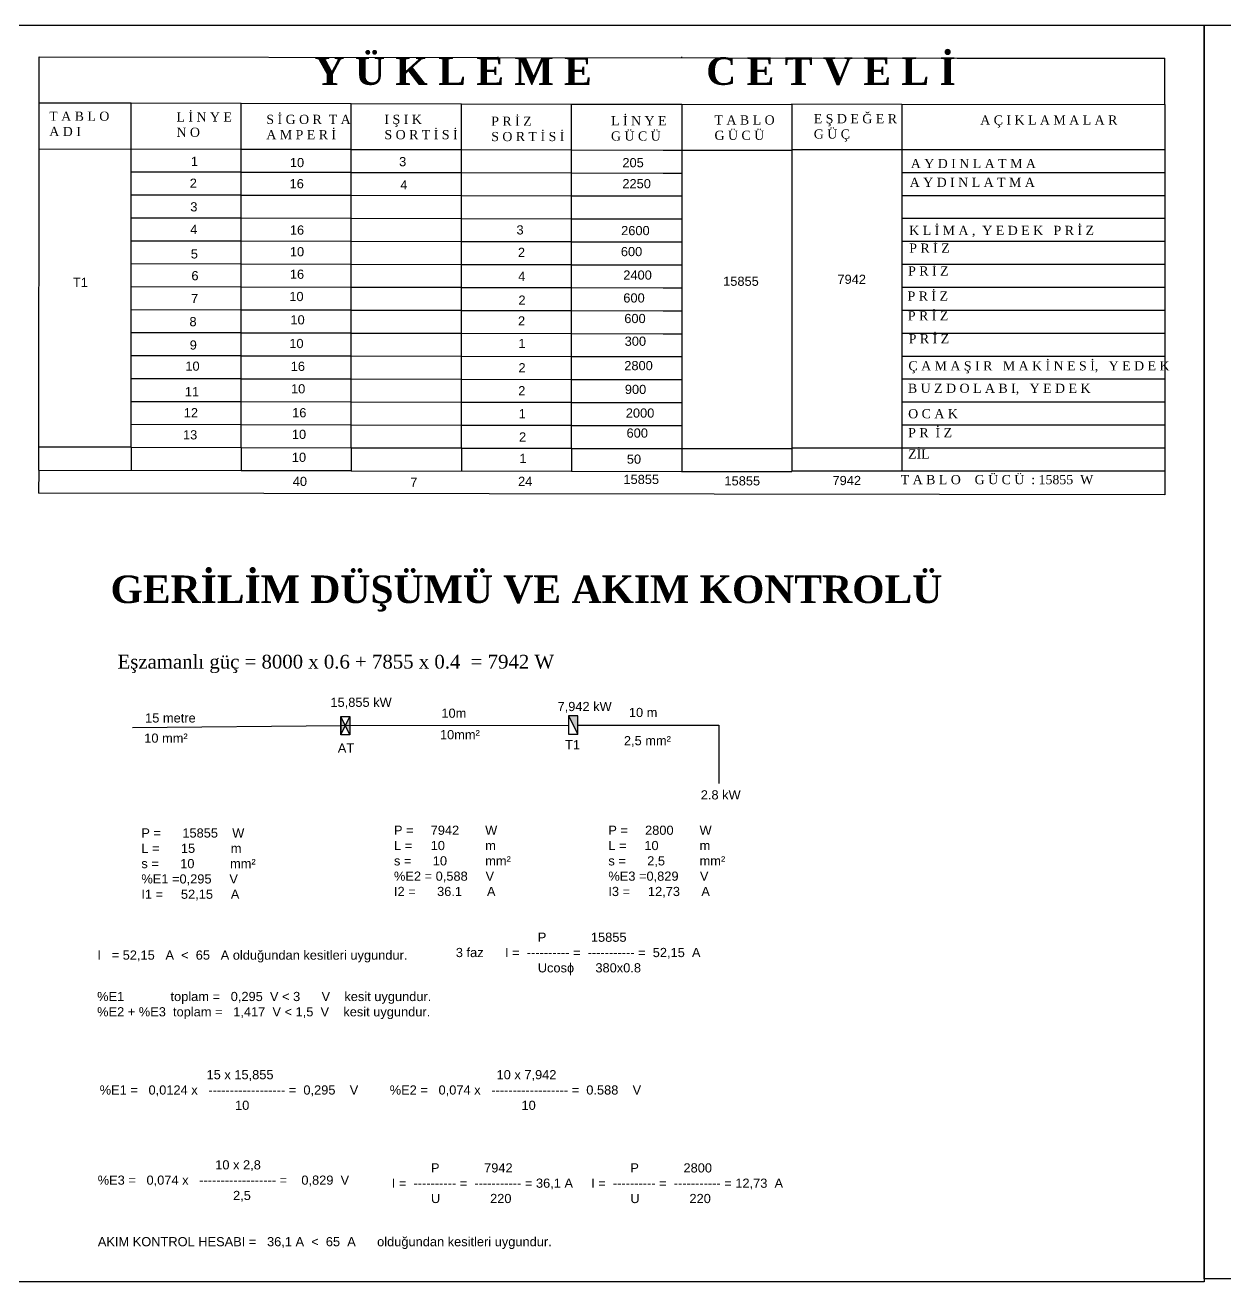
# Model space of a CAD drawing. Header units: millimetres. Extents: x 50 to 5784, y -13 to 1597.
# Drawn here: x 2545 to 3852, y 229 to 1597 of the extents above; entities that cross this region are included whole.
import ezdxf

# ---------------------------------------------------------------- set-up
doc = ezdxf.new("R2010")
doc.units = ezdxf.units.MM
doc.header["$MEASUREMENT"] = 0
for name, color, linetype in [('gerilim akım', 7, 'Continuous'), ('Layer4', 230, 'Continuous'), ('semboller', 7, 'Continuous'), ('yükleme cetveli', 7, 'Continuous')]:
    doc.layers.add(name, color=color, linetype=linetype)
doc.styles.get("Standard").update_dxf_attribs({"font": 'Arial.ttf'})

# ---------------------------------------------------------------- blocks, each defined once
blk = doc.blocks.new('at')
at = {"layer": 'semboller'}
h = blk.add_hatch(color=256, dxfattribs=at)
h.dxf.hatch_style = 1
h.paths.add_polyline_path([(-10, 5), (0, 0), (10, 5)])
h.paths.add_polyline_path([(10, -5), (0, 0), (-10, -5)])
for p, q in [((-10, -5), (10, 5)), ((10, 5), (-10, 5)), ((-10, 5), (10, -5))]:
    blk.add_line(p, q, dxfattribs=at)
blk.add_lwpolyline([(-10, 5), (10, 5), (10, -5), (-10, -5)], close=True, dxfattribs=at)
blk = doc.blocks.new('tali dağıtım tablosu')
at = {"layer": 'semboller'}
h = blk.add_hatch(color=256, dxfattribs=at)
h.dxf.hatch_style = 1
h.paths.add_polyline_path([(10, -5), (-10, 5), (-10, -5)])
blk.add_line((-10, 5), (10, -5), dxfattribs=at)
blk.add_lwpolyline([(-10, 5), (10, 5), (10, -5), (-10, -5)], close=True, dxfattribs=at)

msp = doc.modelspace()

# ---------------------------------------------------------------- linework, layer by layer
at = {"layer": 'gerilim akım', "ltscale": 10}
for p, q in [((2888.81089, 834.57698), (3137.02716, 835.0705)), ((3147.02716, 835.0705), (3300.62449, 835.0705)), ((3300.62449, 835.0705), (3300.62449, 771.44461)), ((2661.72542, 832.26613), (2888.81089, 834.57698))]:
    msp.add_line(p, q, dxfattribs=at)
at = {"layer": 'Layer4', "ltscale": 10}
for points in [[(2499.47472, 1597.35318), (3829.61151, 1597.35318), (3829.61151, 228.68), (2499.47472, 228.68)], [(3829.61151, 1597.35318), (5783.5, 1597.35318), (5783.5, 231.98836), (3829.61151, 231.98836)]]:
    msp.add_lwpolyline(points, close=True, dxfattribs=at)
at = {"layer": 'yükleme cetveli', "ltscale": 10}
for p, q in [((2560.20278, 1512.75118), (2560.27564, 1562.75112)), ((3560.27458, 1561.29402), (3786.78707, 1561.29402)), ((3786.78707, 1510.84735), (3786.78707, 1561.29402)), ((2559.61994, 1112.7516), (2560.20278, 1512.75118)), ((2660.27557, 1512.60536), (3140.27557, 1511.43968)), ((3240.20172, 1511.29408), (3260.27458, 1511.14826)), ((3260.27458, 1511.14826), (3380.27458, 1510.85684)), ((3380.27458, 1511.55625), (3500.27458, 1511.26483)), ((3786.78707, 1510.84735), (3786.78707, 1085.96347)), ((2660.27507, 1137.60496), (2660.27504, 1112.60494)), ((2780.27507, 1137.43011), (2780.23865, 1112.43014)), ((2900.27507, 1137.13869), (2900.23865, 1112.13872)), ((3020.27507, 1136.84727), (3020.27507, 1111.84724)), ((3140.27507, 1136.55596), (3140.27507, 1111.67239)), ((3260.27458, 1136.29413), (3260.27458, 1111.49754)), ((3500.27458, 1136.99354), (3500.27458, 1111.99354)), ((2559.61994, 1112.7516), (2559.58352, 1087.75163))]:
    msp.add_line(p, q, dxfattribs=at)
at = {"layer": 'yükleme cetveli'}
for p, q in [((2560.27564, 1562.75112), (3560.27458, 1561.29402)), ((3060.27564, 1562.02257), (3060.27564, 1562.75046)), ((3260.27564, 1561.73115), (3260.27564, 1562.7502)), ((2560.20278, 1512.75118), (2660.27557, 1512.60536)), ((2660.27507, 1137.60496), (2660.27557, 1512.60536)), ((2780.27507, 1137.31365), (2780.27557, 1512.31405)), ((2780.27507, 1137.31354), (2780.27557, 1512.31394)), ((2900.27507, 1137.02223), (2900.27557, 1512.02263)), ((2900.27507, 1137.02212), (2900.27557, 1512.02252)), ((3020.27507, 1136.73081), (3020.27557, 1511.73121)), ((3020.27507, 1136.73081), (3020.27557, 1511.73121)), ((3140.27507, 1136.43949), (3140.27557, 1511.43989)), ((3140.27507, 1136.43928), (3140.27557, 1511.43968)), ((3140.27557, 1511.43968), (3240.20172, 1511.29408)), ((3260.27458, 1511.14826), (3260.27458, 1136.14786)), ((3260.27458, 1511.14826), (3260.27458, 1136.14786)), ((3380.27458, 1511.55625), (3380.27458, 1136.99354)), ((3380.27458, 1510.85684), (3380.27458, 1111.32269)), ((3500.27458, 1511.26483), (3786.78707, 1510.84735)), ((3500.27458, 1511.26483), (3500.27458, 1136.99354)), ((3500.27458, 1511.26483), (3500.27458, 1136.99354)), ((2560.12993, 1462.75123), (2780.2755, 1462.43046)), ((2780.2755, 1462.31389), (2900.2755, 1462.13904)), ((2900.2755, 1462.02247), (3020.2755, 1461.84762)), ((3020.2755, 1461.73115), (3140.2755, 1461.5563)), ((3140.2755, 1461.43963), (3240.12887, 1461.29413)), ((3240.12887, 1461.29413), (3260.27458, 1461.29413)), ((3260.27458, 1461.29413), (3380.27458, 1461.29413)), ((3380.27458, 1461.99354), (3500.27458, 1461.99354)), ((3500.27458, 1461.99354), (3786.78707, 1461.99354)), ((2660.27547, 1437.60528), (2780.27547, 1437.43043)), ((2780.27547, 1437.31386), (2900.27547, 1437.13901)), ((2900.27547, 1437.02244), (3020.27547, 1436.84759)), ((3020.27547, 1436.73113), (3140.27547, 1436.55627)), ((3140.27547, 1436.4396), (3240.11065, 1436.29413)), ((3240.11065, 1436.29413), (3260.27458, 1436.29413)), ((3500.27458, 1436.99354), (3786.78707, 1436.99354)), ((2660.27544, 1412.60526), (2780.27544, 1412.4304)), ((2780.27544, 1412.31384), (2900.27544, 1412.13898)), ((2900.27544, 1412.02241), (3020.27544, 1411.84756)), ((3020.27544, 1411.7311), (3140.27544, 1411.55625)), ((3140.27544, 1411.43957), (3240.09244, 1411.29413)), ((3240.09244, 1411.29413), (3260.27458, 1411.29413)), ((3500.27458, 1411.99354), (3786.78707, 1411.99354)), ((2660.27541, 1387.60523), (2780.27541, 1387.43038)), ((2780.27541, 1387.31381), (2900.27541, 1387.13896)), ((2900.27541, 1387.02239), (3020.2754, 1386.84754)), ((3020.2754, 1386.73107), (3140.2754, 1386.55622)), ((3140.2754, 1386.43955), (3240.07422, 1386.29413)), ((3240.07422, 1386.29413), (3260.27458, 1386.29413)), ((3500.27458, 1386.99354), (3786.78707, 1386.99354)), ((2559.98422, 1362.75134), (2560.27537, 1362.75091)), ((2660.27537, 1362.6052), (2780.27537, 1362.43035)), ((2780.27537, 1362.31378), (2900.27537, 1362.13893)), ((2900.27537, 1362.02236), (3020.27537, 1361.84751)), ((3020.27537, 1361.73105), (3140.27537, 1361.5562)), ((3140.27537, 1361.43952), (3240.05601, 1361.29413)), ((3240.05601, 1361.29413), (3260.27458, 1361.29413)), ((3500.27458, 1361.99354), (3786.78707, 1361.99354)), ((2559.94779, 1337.75136), (2560.27534, 1337.75089)), ((2660.27534, 1337.60518), (2780.27534, 1337.43032)), ((2780.27534, 1337.31376), (2900.27534, 1337.1389)), ((2900.27534, 1337.02234), (3020.27534, 1336.84748)), ((3020.27534, 1336.73102), (3140.27534, 1336.55617)), ((3140.27534, 1336.43949), (3240.0378, 1336.29413)), ((3240.0378, 1336.29413), (3260.27458, 1336.29413)), ((3500.27458, 1336.99354), (3786.78707, 1336.99354)), ((2559.91136, 1312.75139), (2560.27531, 1312.75086)), ((2660.27531, 1312.60515), (2780.27531, 1312.4303)), ((2780.27531, 1312.31373), (2900.27531, 1312.13888)), ((2900.27531, 1312.02231), (3020.27531, 1311.84746)), ((3020.27531, 1311.73099), (3140.27531, 1311.55614)), ((3140.2753, 1311.43947), (3240.01958, 1311.29413)), ((3240.01958, 1311.29413), (3260.27458, 1311.29413)), ((3500.27458, 1311.99354), (3786.78707, 1311.99354)), ((2660.27527, 1287.60512), (2780.27527, 1287.43027)), ((2780.27527, 1287.3137), (2900.27527, 1287.13885)), ((2900.27527, 1287.02228), (3020.27527, 1286.84743)), ((3020.27527, 1286.73097), (3140.27527, 1286.55612)), ((3500.27458, 1286.99354), (3786.78707, 1286.99354)), ((3140.27527, 1286.43944), (3240.00137, 1286.29413)), ((3240.00137, 1286.29413), (3260.27458, 1286.29413)), ((2660.27524, 1262.6051), (2780.27524, 1262.43024)), ((2780.27524, 1262.31368), (2900.27524, 1262.13882)), ((2900.27524, 1262.02226), (3020.27524, 1261.8474)), ((3020.27524, 1261.73094), (3140.27524, 1261.55609)), ((3140.27524, 1261.43942), (3239.98316, 1261.29413)), ((3239.98316, 1261.29413), (3260.27458, 1261.29413)), ((3500.27458, 1261.99354), (3786.78707, 1261.99354)), ((2660.27521, 1237.60507), (2780.27521, 1237.43022)), ((2780.27521, 1237.31365), (2900.27521, 1237.1388)), ((2900.27521, 1237.02223), (3020.27521, 1236.84738)), ((3020.27521, 1236.73092), (3140.27521, 1236.55606)), ((3140.27521, 1236.43939), (3239.96494, 1236.29413)), ((3239.96494, 1236.29413), (3260.27458, 1236.29413)), ((3500.27458, 1236.99354), (3786.78707, 1236.99354)), ((2660.27517, 1212.60504), (2780.27517, 1212.43019)), ((2780.27517, 1212.31362), (2900.27517, 1212.13877)), ((2900.27517, 1212.0222), (3020.27517, 1211.84735)), ((3020.27517, 1211.73089), (3140.27517, 1211.55604)), ((3140.27517, 1211.43936), (3239.94673, 1211.29413)), ((3239.94673, 1211.29413), (3260.27458, 1211.29413)), ((3500.27458, 1211.99354), (3786.78707, 1211.99354)), ((2660.27514, 1187.60502), (2780.27514, 1187.43016)), ((2780.27514, 1187.3136), (2900.27514, 1187.13874)), ((2900.27514, 1187.02218), (3020.27514, 1186.84732)), ((3020.27514, 1186.73086), (3140.27514, 1186.55601)), ((3140.27514, 1186.43934), (3239.92851, 1186.29413)), ((3239.92851, 1186.29413), (3260.27458, 1186.29413)), ((3500.27458, 1186.99354), (3786.78707, 1186.99354)), ((2660.27511, 1162.60499), (2780.27511, 1162.43014)), ((2780.27511, 1162.31357), (2900.27511, 1162.13872)), ((2900.27511, 1162.02215), (3020.27511, 1161.8473)), ((3020.27511, 1161.73084), (3140.27511, 1161.55598)), ((3140.27511, 1161.43931), (3239.9103, 1161.29413)), ((3239.9103, 1161.29413), (3260.27458, 1161.29413)), ((3500.27458, 1161.99354), (3786.78707, 1161.99354)), ((2559.65637, 1137.75158), (2560.27507, 1137.75067)), ((2660.27507, 1137.60496), (2560.27507, 1137.75067)), ((2660.27507, 1137.60496), (2780.27507, 1137.43011)), ((2780.27507, 1137.31354), (2900.27507, 1137.13869)), ((2900.27507, 1137.02212), (3020.27507, 1136.84727)), ((3020.27507, 1136.73081), (3140.27507, 1136.55596)), ((3140.27507, 1136.43928), (3260.27458, 1136.26443)), ((3239.9103, 1136.29413), (3260.27458, 1136.29413)), ((3260.27458, 1136.29413), (3380.27458, 1136.29413)), ((3380.27458, 1136.99354), (3500.27458, 1136.99354)), ((3500.27458, 1136.99354), (3786.78707, 1136.99354)), ((2559.61994, 1112.7516), (2780.23865, 1112.43014)), ((2780.23865, 1112.31357), (2900.23865, 1112.13872)), ((2900.23865, 1112.02215), (3380.27458, 1111.32269)), ((3140.23865, 1111.43931), (3260.23815, 1111.26446)), ((3260.27458, 1111.29413), (3380.27458, 1111.29413)), ((3380.27458, 1111.99354), (3786.78707, 1111.99354)), ((3786.78707, 1085.96347), (2559.58352, 1087.75163))]:
    msp.add_line(p, q, dxfattribs=at)

# ---------------------------------------------------------------- block references
at = {"layer": 'gerilim akım', "rotation": 90}
msp.add_blockref('at', (2893.81089, 834.57698), dxfattribs=at)
at = {"layer": 'gerilim akım', "xscale": -1, "rotation": 90.00000000000007}
msp.add_blockref('tali dağıtım tablosu', (3142.02716, 835.0705), dxfattribs=at)

# ---------------------------------------------------------------- texts
at = {"layer": 'gerilim akım', "attachment_point": 1}
for s, width, insert, char_height in [('{\\fTimes New Roman|b1|i0|c162|p0;GERİLİM DÜŞÜMÜ VE AKIM KONTROLÜ}', 1042.2210604, (2637.91614, 997.97038), 30), ('{\\fTimes New Roman|b0|i0|c162|p0;Eşzamanlı güç = 8000 x 0.6 + 7855 x 0.4  = 7942 W}', 1044.6340176, (2645.58715, 911.59672), 15)]:
    msp.add_mtext_dynamic_manual_height_columns(s, width=width, gutter_width=50, heights=[0], dxfattribs=dict(at, insert=insert, char_height=char_height))
at = {"layer": 'gerilim akım', "ltscale": 10, "char_height": 10, "attachment_point": 1}
for s, width, heights, insert in [(' 15,855 kW', 78.4287092, [0], (2873.65394, 864.89388)), ('10m', 78.4287092, [0], (2998.4363, 853.01176)), ('7,942 kW', 78.4287092, [0], (3125.00143, 860.2914)), ('10 m', 78.4287092, [0], (3202.74685, 853.82362)), ('15 metre', 78.4287092, [0], (2675.59763, 847.8409)), ('10 mm²', 78.4287092, [0], (2674.66395, 825.85434)), ('10mm²', 78.4287092, [0], (2996.87538, 829.60812)), ('2,5 mm²', 78.4287092, [0], (3197.33257, 823.10528)), ('AT', 78.4287092, [0], (2885.57428, 815.06512)), ('T1', 78.4287092, [0], (3133.16276, 818.68494)), ('2.8 kW', 78.4287092, [0], (3281.09236, 764.07647)), ('P =^I7942^I     W \\PL =^I10 ^I     m\\Ps =      10^I     mm²\\P%E2 = 0,588     V\\PI2 =      36.1       A', 129.126052, [84.72524], (2946.76568, 725.5452)), ('P = ^I2800^I     W\\PL =     10^I     m\\Ps =      2,5^I     mm²\\P%E3 =0,829      V\\PI3 =     12,73      A', 129.126052, [84.72524], (3180.38191, 725.5452)), ('P =      15855    W\\PL =      15          m\\Ps =      10          mm²\\P%E1 =0,295     V\\PI1 =     52,15     A', 129.126052, [84.72524], (2671.5233, 722.54317)), ('                         P^I         15855^I^I\\P  3 faz      I =  ---------- =  ----------- =  52,15  A\\P                         Ucos{\\fArial|b0|i0|c0|p0;ɸ}      380x0.8', 350.0580996, [84.72524], (3006.44775, 609.04825)), ('%E1             toplam =   0,295  V < 3      V    kesit uygundur.\\P%E2 + %E3  toplam =   1,417  V < 1,5  V    kesit uygundur.', 461.0393635, [56.45613], (2623.31617, 544.48125)), ('                              15 x 15,855\\P%E1 =   0,0124 x   ------------------ =  0,295    V\\P                                      10', 295.6307162, [84.72524], (2626.12386, 459.32561)), ('                              10 x 7,942\\P%E2 =   0,074 x   ------------------ =  0.588    V\\P                                     10', 295.6307162, [84.72524], (2942.1429, 459.32059)), ('                                 10 x 2,8\\P%E3 =   0,074 x   ------------------ =    0,829  V\\P                                      2,5', 295.6307162, [84.72524], (2623.93547, 361.1372)), ('                         P^I         7942^I^I\\P              I =  ---------- =  ----------- = 36,1 A\\P                         U              220', 350.0580996, [84.72524], (2890.05829, 357.84022)), ('                         P^I         2800^I^I\\P              I =  ---------- =  ----------- = 12,73  A\\P                         U              220', 350.0580996, [84.72524], (3107.30415, 357.81105))]:
    msp.add_mtext_dynamic_manual_height_columns(s, width=width, gutter_width=50, heights=heights, dxfattribs=dict(at, insert=insert))
for s, insert, width in [('I   = 52,15   A  <  65   A olduğundan kesitleri uygundur.', (2623.61822, 589.56364), 486.5839652), ('AKIM KONTROL HESABI =   36,1 A  <  65  A      olduğundan kesitleri uygundur.', (2624.09371, 277.45967), 522.3505247)]:
    msp.add_mtext(s, dxfattribs=dict(at, insert=insert, width=width))
at = {"layer": 'yükleme cetveli', "attachment_point": 1}
for s, width, heights, insert, char_height in [('{\\fTimes New Roman|b1|i0|c162|p0;Y Ü K L E M E           C E T V E L İ}', 695.527673, [0], (2860.27564, 1562.31399), 30), ('{\\fTimes New Roman|b0|i0|c0|p0;T\\fTimes New Roman|b0|i0|c162|p0; \\fTimes New Roman|b0|i0|c0|p0;A\\fTimes New Roman|b0|i0|c162|p0; \\fTimes New Roman|b0|i0|c0|p0;B\\fTimes New Roman|b0|i0|c162|p0; \\fTimes New Roman|b0|i0|c0|p0;L\\fTimes New Roman|b0|i0|c162|p0; \\fTimes New Roman|b0|i0|c0|p0;O \\PA\\fTimes New Roman|b0|i0|c162|p0; \\fTimes New Roman|b0|i0|c0|p0;D\\fTimes New Roman|b0|i0|c162|p0; \\fTimes New Roman|b0|i0|c0|p0;I}', 78.4602448, [0], (2571.15728, 1503.19257), 10), ('{\\fTimes New Roman|b0|i0|c162|p0;L İ N Y E\\PN O}', 78.4602448, [0], (2709.73641, 1502.35896), 10), ('{\\fTimes New Roman|b0|i0|c162|p0;S İ G O R  T A\\PA M P E R İ}', 123.1504842, [0], (2807.70598, 1499.7413), 10), ('{\\fTimes New Roman|b0|i0|c162|p0;I Ş I K \\PS O R T İ S İ}', 78.4602448, [29.21173], (2936.40437, 1499.74471), 10), ('{\\fTimes New Roman|b0|i0|c162|p0;P R İ Z\\PS O R T İ S İ}', 78.4602448, [0], (3052.73745, 1497.7148), 10), ('{\\fTimes New Roman|b0|i0|c162|p0;L İ N Y E \\PG Ü C Ü}', 78.4602448, [0], (3183.27332, 1498.25694), 10), ('{\\fTimes New Roman|b0|i0|c162|p0;T A B L O \\PG Ü C Ü}', 78.4602448, [0], (3296.07216, 1499.07353), 10), ('{\\fTimes New Roman|b0|i0|c162|p0;E Ş D E Ğ E R\\fTimes New Roman|b0|i0|c0|p0; \\P\\fTimes New Roman|b0|i0|c162|p0;G Ü Ç}', 119.9583314, [0], (3404.22398, 1500.4667), 10), ('{\\fTimes New Roman|b0|i0|c162|p0;A Ç I K L A M A L A R}', 217.6376042, [0], (3585.59899, 1499.03835), 10), ('{\\fTimes New Roman|b0|i0|c0|p0;A\\fTimes New Roman|b0|i0|c162|p0; \\fTimes New Roman|b0|i0|c0|p0;Y\\fTimes New Roman|b0|i0|c162|p0; \\fTimes New Roman|b0|i0|c0|p0;D\\fTimes New Roman|b0|i0|c162|p0; \\fTimes New Roman|b0|i0|c0|p0;I\\fTimes New Roman|b0|i0|c162|p0; \\fTimes New Roman|b0|i0|c0|p0;N\\fTimes New Roman|b0|i0|c162|p0; \\fTimes New Roman|b0|i0|c0|p0;L\\fTimes New Roman|b0|i0|c162|p0; \\fTimes New Roman|b0|i0|c0|p0;A\\fTimes New Roman|b0|i0|c162|p0; \\fTimes New Roman|b0|i0|c0|p0;T\\fTimes New Roman|b0|i0|c162|p0; \\fTimes New Roman|b0|i0|c0|p0;M\\fTimes New Roman|b0|i0|c162|p0; \\fTimes New Roman|b0|i0|c0|p0;A}', 218.4201445, [0], (3509.88939, 1451.61436), 10), ('{\\fTimes New Roman|b0|i0|c0|p0;A\\fTimes New Roman|b0|i0|c162|p0; \\fTimes New Roman|b0|i0|c0|p0;Y\\fTimes New Roman|b0|i0|c162|p0; \\fTimes New Roman|b0|i0|c0|p0;D\\fTimes New Roman|b0|i0|c162|p0; \\fTimes New Roman|b0|i0|c0|p0;I\\fTimes New Roman|b0|i0|c162|p0; \\fTimes New Roman|b0|i0|c0|p0;N\\fTimes New Roman|b0|i0|c162|p0; \\fTimes New Roman|b0|i0|c0|p0;L\\fTimes New Roman|b0|i0|c162|p0; \\fTimes New Roman|b0|i0|c0|p0;A\\fTimes New Roman|b0|i0|c162|p0; \\fTimes New Roman|b0|i0|c0|p0;T\\fTimes New Roman|b0|i0|c162|p0; \\fTimes New Roman|b0|i0|c0|p0;M\\fTimes New Roman|b0|i0|c162|p0; \\fTimes New Roman|b0|i0|c0|p0;A}', 218.4201445, [0], (3508.74319, 1431.16616), 10), ('{\\fTimes New Roman|b0|i0|c162|p0;K L İ M A ,  Y E D E K   P R İ Z}', 218.4201445, [0], (3508.17082, 1378.80424), 10), ('{\\fTimes New Roman|b0|i0|c162|p0;P R İ Z}', 218.4201445, [0], (3508.26183, 1359.55701), 10), ('{\\fTimes New Roman|b0|i0|c162|p0;P R İ Z}', 218.4201445, [0], (3507.00742, 1334.63742), 10), ('{\\fTimes New Roman|b0|i0|c162|p0;P R İ Z}', 218.4201445, [0], (3506.41334, 1307.31778), 10), ('{\\fTimes New Roman|b0|i0|c162|p0;P R İ Z}', 218.4201445, [0], (3506.72032, 1285.77947), 10), ('{\\fTimes New Roman|b0|i0|c162|p0;P R İ Z}', 218.4201445, [0], (3507.67722, 1260.84539), 10), ('{\\fTimes New Roman|b0|i0|c162|p0;Ç A M A Ş I R   M A K İ N E S İ,   Y E D E K}', 280.296043, [0], (3507.34506, 1231.32887), 10), ('{\\fTimes New Roman|b0|i0|c162|p0;B U Z D O L A B I,   Y E D E K}', 280.296043, [0], (3506.82456, 1206.88624), 10), ('{\\fTimes New Roman|b0|i0|c162|p0;O C A K}', 280.296043, [0], (3507.06083, 1179.19758), 10), ('{\\fTimes New Roman|b0|i0|c162|p0;P R  İ Z}', 280.296043, [0], (3507.06083, 1158.50022), 10), ('{\\fTimes New Roman|b0|i0|c162|p18;ZİL}', 280.296043, [0], (3507, 1135.32156), 10), ('{\\fTimes New Roman|b0|i0|c162|p0;T A B L O    G Ü C Ü  : 15855  W}', 280.296043, [0], (3498.9663, 1107.3896), 10)]:
    msp.add_mtext_dynamic_manual_height_columns(s, width=width, gutter_width=50, heights=heights, dxfattribs=dict(at, insert=insert, char_height=char_height))
at = {"layer": 'yükleme cetveli', "char_height": 10, "attachment_point": 1}
for s, insert in [('1', (2725.49032, 1453.95535)), ('10', (2833.33409, 1452.6739)), ('3', (2952.40178, 1453.71935)), ('205', (3195.6599, 1452.55927)), ('2', (2724.23918, 1430.19366)), ('16', (2833.02395, 1429.73304)), ('4', (2953.63669, 1428.36004)), ('2250', (3195.6599, 1429.70379)), ('3', (2724.83347, 1404.47898)), ('4', (2724.76206, 1379.95758)), ('16', (2833.33409, 1379.20114)), ('3', (3080.2754, 1379.3662)), ('2600', (3194.31489, 1378.61506)), ('10', (2833.33646, 1355.59355)), ('2', (3081.80847, 1354.87195)), ('600', (3193.97863, 1355.75958)), ('5', (2725.39472, 1353.24191)), ('6', (2726.05972, 1329.45835)), ('16', (2833.33646, 1331.10262)), ('4', (3082.14348, 1328.844)), ('2400', (3196.67161, 1330.17924)), ('T1', (2596.98133, 1322.29391)), ('15855', (3305.46242, 1323.44606)), ('7', (2725.66023, 1304.60707)), ('10', (2832.71569, 1306.82913)), ('2', (3082.3933, 1302.83951)), ('600', (3196.67161, 1305.24887)), ('8', (2723.92395, 1279.44175)), ('10', (2833.95628, 1281.40818)), ('2', (3081.90208, 1280.24654)), ('600', (3197.72812, 1282.86535)), ('9', (2724.21333, 1253.98717)), ('10', (2832.71499, 1255.6187)), ('1', (3082.39269, 1255.7003)), ('300', (3198.14788, 1258.12192)), ('10', (2719.44814, 1230.96549)), ('16', (2834.26572, 1230.81777)), ('2', (3082.39269, 1229.22838)), ('2800', (3197.72528, 1231.55903)), ('10', (2834.57915, 1206.29934)), ('900', (3198.34366, 1205.63758)), ('11', (2718.8854, 1203.14376)), ('2', (3082.14739, 1204.18329)), ('12', (2717.73911, 1180.22791)), ('16', (2835.81972, 1180.25836)), ('1', (3082.61077, 1179.1193)), ('2000', (3199.37463, 1179.90446)), ('13', (2716.87941, 1156.16626)), ('2', (3083.09297, 1153.87484)), ('600', (3200.1966, 1158.13185)), ('1', (3083.5, 1130.54093)), ('50', (3200.5, 1129.71146)), ('40', (2836.5, 1105.48048)), ('7', (2964.5, 1104.5)), ('15855', (3196.79034, 1107.59831)), ('15855', (3306.88554, 1106.07819))]:
    msp.add_mtext(s, dxfattribs=dict(at, insert=insert))
for s, insert, width in [('7942', (3430.00331, 1325.55452), 36.7667121), ('10', (2835.50958, 1156.69748), 13.3765348), ('10', (2835.5, 1131.71146), 13.3765348), ('24', (3082, 1105.5), 12.5648022), ('7942', (3424.63224, 1106.41764), 36.7667121)]:
    msp.add_mtext(s, dxfattribs=dict(at, insert=insert, width=width))

doc.saveas('drawing.dxf')
